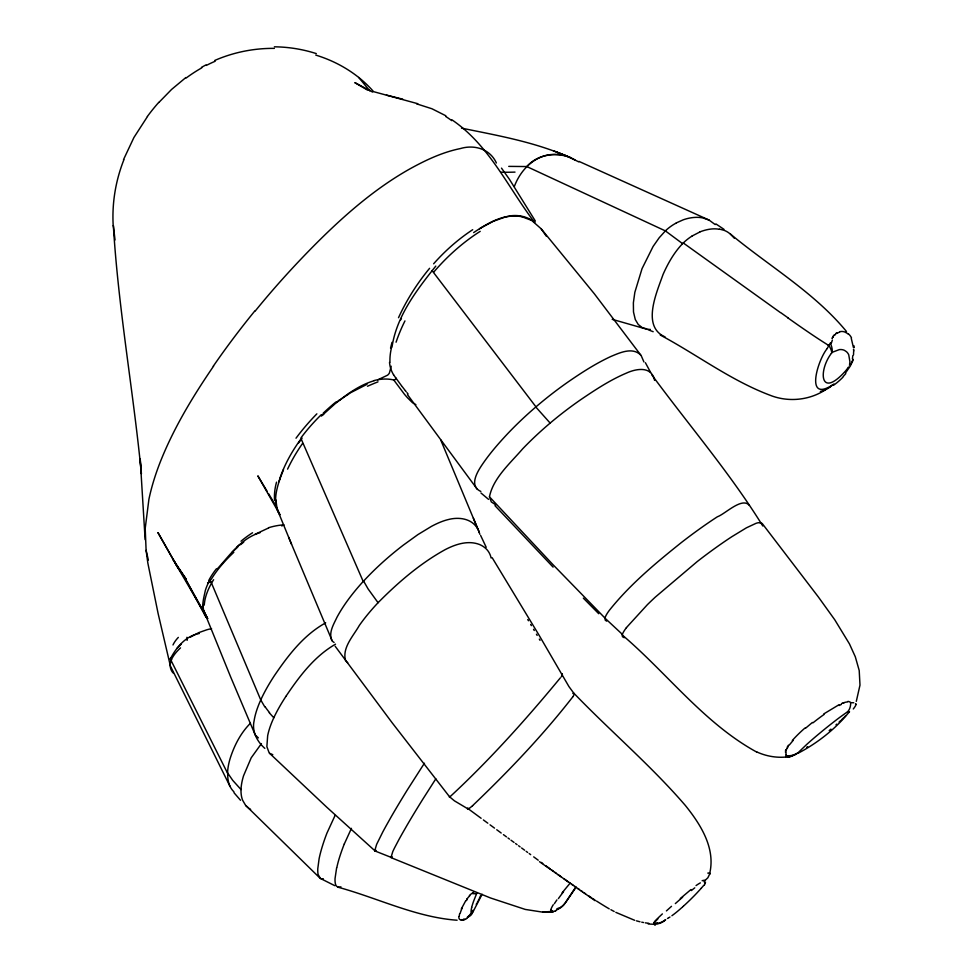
<?xml version="1.0" encoding="UTF-8"?>
<svg xmlns="http://www.w3.org/2000/svg" width="973" height="973" viewBox="0 0 973 973"><rect width="100%" height="100%" fill="white"/><g stroke="black" fill="none" stroke-linecap="round" stroke-linejoin="round"><path stroke-width="1.46" d="M551.046 911.008L551.265 909.621M762.808 526.004C730.236 473.292 688.677 424.946 651.776 374.787M709.597 873.997L709.621 873.328M449.441 797.13L449.708 796.388M209.742 580.2A122.878 56.775 -20.3 0 0 205.291 590.66C203.612 599.015 200.158 609.463 205.911 616.918M709.621 873.778L709.621 873.705C715.86 848.298 700.56 824.362 685.357 805.474C651.01 765.556 610.655 731.428 574.179 693.53M853.503 354.95L853.516 354.598A14.583 2.749 -82.9 0 0 853.601 351.581L853.589 351.496M391.985 347.227C396.51 316.286 416.663 290.027 435.795 266.091M459.183 916.274L459.633 913.769M709.609 873.912L709.609 873.839A44.977 7.237 -42 0 1 709.706 874.18M391.207 366.225L389.395 373.06A6.969 5.473 -38 0 1 387.595 375.164L377.682 379.884M653.88 923.705L654.805 922.124M495.865 504.902L491.304 501.922L489.455 496.802L552.932 564.62L605.899 619.023L622.404 634.396L622.392 636.683L624.289 637.716M849.648 364.06L849.891 362.078A18.791 6.811 -56.3 0 0 849.903 361.652L848.736 354.804A59.329 21.661 -55.9 0 0 846.449 351.691L844.455 350.365A52.724 19.265 -56 0 0 839.334 349.611L832.596 352.153M605.036 618.147L605.182 620.081L606.629 621.163M785.43 752.214L785.6 751.497M709.536 874.35L707.845 877.792L704.488 880.942M390.55 348.176L391.973 342.362M336.622 867.867L335.053 878.461A98.662 18.013 -61.8 0 0 335.442 883.922L335.649 884.579A94.539 17.259 -61.8 0 0 336.5 886.172L338.19 887.254C377.743 898.03 415.848 917.271 457.115 920.227M705.522 882.122L705.024 883.411M471.674 907.456L471.273 909.427A43.299 5.437 -61.7 0 0 471.248 912.127L471.26 912.102M856.301 701.363L859.986 685.114L859.208 670.506L855.303 656.775L849.441 643.871L834.773 619.801L818.378 596.996L762.151 523.438L758.599 522.683A34.14 7.054 -38.7 0 0 755.997 523.34L746.425 527.816L731.854 536.695A103.479 20.919 -38.5 0 0 725.676 540.806A118.378 23.79 -38.5 0 0 697.203 561.591L655.267 597.142A119.12 23.936 -38.4 0 0 647.386 604.671L626.381 627.658M227.56 773.207L170.311 658.989C176.247 647.41 185.782 635.819 199.356 633.472M170.311 658.989L170.591 658.089M278.777 481.878L283.496 469.655M279.969 478.752C276.247 490.1 272.331 504.136 279.993 514.717M848.894 712.418L849.538 711.701M123.51 159.633L133.921 137.497L147.434 116.59M344.296 843.992L351.46 828.339M461.324 908.904L465.678 900.828M482.109 894.26L473.267 911.36M476.502 894.126L475.748 895.853A14.583 1.849 -61.6 0 0 475.505 896.401L473.571 901.326A46.181 5.802 -61.7 0 0 471.686 907.444M514.316 186.573C520.859 168.779 536.804 153.138 556.872 154.464A114.109 58.076 -65.4 0 1 566.748 156.021L578.765 161.883M400.657 319.922L401.448 318.256M335.174 646.267L392.155 722.769L449.526 796.753L454.427 800.84L467.636 808.697A46.327 2.311 -47.9 0 1 467.745 808.429L467.916 808.089M480.686 895.586L480.151 896.692M786.33 749.66L786.987 748.444M479.786 897.434L479.215 898.578M478.643 899.709L478.254 900.475M477.67 901.618L477.269 902.397M831.976 338.519L832.316 337.911M476.648 903.564L476.235 904.355M335.065 815.459L326.928 833.156A74.568 14.327 -61.6 0 0 323.717 842.059A96.327 18.402 -61.7 0 0 319.095 858.831L317.794 868.609A107.042 20.397 -61.7 0 0 318.159 874.618L320.445 878.461L334.761 885.661M210.01 579.543L260.764 699.976L264.729 706.763M827.208 348.456L830.273 343.08A18.523 10.618 47.8 0 1 832.146 352.445M826.977 348.857C817.612 360.29 804.099 404.61 833.97 383.982M472.939 910.278L472.392 911.19M832.426 337.716L832.876 337.035M572.89 696.741C542.557 735.685 508.234 771.638 472.55 805.705M787.303 747.921L788.069 746.717M472.087 911.677L471.406 912.747M848.468 367.064L848.249 367.405A8.052 2.907 -56.3 0 1 847.97 367.83L847.726 368.171M554.355 903.722L556.921 899.867M798.359 753.09C816.834 743.445 835.466 729.081 848.906 712.333A22.938 2.834 -38.7 0 0 849.198 711.616M285.892 696.388C299.307 676.466 314.303 656.349 335.515 644.187M435.843 778.801L422.841 799.161A97.385 5.765 -56.8 0 0 407.091 825.153L402.165 833.752A112.734 6.629 -56.9 0 0 398.93 839.577L394.624 847.751A95.293 5.619 -56.9 0 0 392.788 851.57L390.976 857.602L490.574 897.994L525.274 909.427L542.837 912.163L552.092 911.665M565.155 903.041A18.256 17.952 15.5 0 1 556.325 909.962L557.724 908.746A17.271 15.75 18.2 0 0 565.277 902.847L571.479 893.518M571.723 893.153L573.243 890.879M573.498 890.502L575.274 887.826M471.139 913.148L468.597 916.396A13.792 10.35 24.4 0 0 472.878 911.859M576.016 887.279L565.629 902.482M213.561 366.164C192.824 396.498 173.583 428.181 160.083 462.455A364.413 172.866 -36.9 0 0 148.918 499.258L145.208 528.375L146.108 550.365L147.847 563.099L158.125 613.574L170.384 665.958L230.054 786.439M560.302 677.901C525.943 719.546 488.847 760.922 449.55 797.179M298.541 442.995L302.104 438.13M847.532 368.451L846.218 370.141A20.469 7.431 -56.4 0 1 844.357 372.245C820.421 398.212 818.269 371.577 830.747 354.208A6.775 2.493 -56.4 0 1 831.21 353.576M466.602 899.49L467.222 898.651M789.212 745.136L793.19 740.368M562.114 892.8L570.239 883.01M703.625 885.491L701.253 888.252M217.332 568.84C229.896 555.109 241.292 538.203 260.071 532.669M845.525 372.939L850.414 365.909L853.005 359.232A18.134 10.654 15.9 0 1 849.356 365.057M657.371 922.903L654.026 923.572A21.151 2.992 -28.5 0 0 653.978 923.791M474.033 891.718L472.489 893.567A16.906 4.257 24.3 0 0 476.94 893.202M798.395 752.421L806.581 744.564A56.13 6.799 -38.7 0 1 816.797 735.661L822.319 731.064A59.791 7.237 -38.7 0 1 839.602 717.478L843.396 714.729A21.151 2.603 -38.7 0 1 843.98 714.304L846.51 712.54M701.192 888.313L700.718 888.848A17.405 2.591 -47.3 0 1 700.122 889.504L697.167 892.703A38.008 5.595 -47.3 0 1 693.798 896.206L690.465 899.539A48.334 7.091 -47.3 0 1 683.8 905.839L683.533 906.082M158.842 102.493L171.589 89.431L185.855 77.548M334.092 642.448L333.35 641.961A41.547 15.69 -33.4 0 1 331.671 640.088C328.57 632.292 333.763 624.155 336.999 617.235A150.474 55.96 -34.4 0 1 363.148 581.526L363.61 581.1A140.063 52.262 -34.4 0 1 389.334 556.434A140.744 52.506 -34.4 0 1 403.211 545.208L417.94 534.578L431.428 526.393A45.074 17.465 -34.4 0 1 439.139 522.647A38.239 14.85 -34.4 0 1 448.176 519.582C457.796 517.016 469.752 518.074 476.211 526.563A137.813 52.761 -33.5 0 1 478.765 530.978L479.835 534.286M261.433 743.603L251.216 757.797L243.566 775.736A126.758 45.561 -41.9 0 0 241.024 789.565L232.754 780.395L227.573 772.866A132.681 48.759 -41.9 0 1 230.212 758.271C234.347 745.367 240.757 732.912 250.426 723.267M833.995 335.624L834.81 334.821M177.062 648.237L181.136 644.248M655.425 921.407L657.857 918.926M345.67 660.91C341.705 648.018 353.308 636.087 359.268 625.53A139.394 50.62 -34.4 0 1 378.035 602.737C398.054 582.474 419.995 563.562 445.014 549.721C455.352 544.321 467.867 540.1 479.336 544.43A124.653 46.412 -33.6 0 1 491.11 558.003M558.174 908.283L557.067 908.879M321.394 416.091L339.091 400.158M692.046 236.074A38.008 16.127 -55.7 0 0 683.289 242.934C674.447 251.898 668.074 263.051 663.027 274.532C656.751 292.459 641.243 326.551 665.058 336.901M508.745 166.383L526.77 166.553C538.519 153.248 560.047 151.119 574.994 159.961M845.695 715.739L844.357 717.077M322.331 415.276L323.924 413.744M469.813 895.732L469.679 895.841A10.825 4.184 -41.5 0 0 467.295 898.638M843.652 717.758L841.414 719.898M682.608 243.664L665.386 230.893L659.159 237.801L653.078 246.497L642.046 268.633L634.846 292.301L633.374 302.81L633.496 312.005L635.284 319.521L638.239 324.483L642.423 327.767L648.577 329.336M232.158 552.214L237.801 547.033M840.636 720.628L839.091 722.051M666.42 910.91L671.504 906.325M683.277 906.325L682.62 906.909M682.097 907.371L679.799 909.402A47.555 6.981 -47.3 0 1 672.307 915.423L671.905 915.715M835.989 724.824L836.792 724.119M805.583 728.205L812.431 722.44M680.309 898.553L690.964 889.541M830.954 729.142L829.178 730.614M240.562 544.673L243.737 542.107M336.634 402.591C347.896 393.518 360.022 384.919 374.033 380.759M704.075 881.283L704.075 881.283A22.987 5.583 37.9 0 1 703.747 885.394M830.468 386.682L832.864 384.797M835.831 333.982L835.077 334.59A27.402 11.457 -81.7 0 0 834.822 334.919M696.036 885.6L696.34 885.381A15.872 4.707 -42.1 0 1 700.365 882.888M823.778 713.914L839.188 704.622M473.644 232.596C484.822 225.128 496.692 217.782 510.29 216.018M846.668 712.431L847.349 711.981M806.775 747.264L807.651 746.668M669.959 917.04L668.962 917.661M190.209 637.218L198.833 632.596L206.969 629.738A31.087 12.357 -6.4 0 1 211.567 628.643M479.531 228.764L481.319 227.633M692.058 236.025L699.842 231.988M480.942 227.889L493.396 221.248L505.255 217.015M348.541 393.773L367.016 384.323M255.048 534.299L268.633 527.95M201.472 67.356L206.008 64.887M836.804 333.325L839.614 332.085M795.148 754.501L789.261 757.249L786.804 756.702A21.248 19.959 43.2 0 0 798.018 752.871M325.675 622.854C303.771 634.907 288.203 655.352 274.398 675.651A139.613 45.865 -42.9 0 0 260.776 699.928A139.832 45.938 -42.9 0 0 254.135 720.701C251.666 731.185 256.957 741.414 264.826 748.371M668.317 918.025L667.466 918.451M283.934 524.909L281.756 525.955M676.308 222.914L683.095 219.874A86.998 37.278 -55.3 0 1 686.306 218.852L687.352 218.572A110.691 47.3 -55 0 1 703.041 218.001L709.049 220.056L715.216 224.581M825.238 389.942C809.001 400.45 787.984 402.384 770.044 395.245C730.808 380.467 697.045 354.695 660.253 335.028M464.535 919.242L463.513 919.667M340.939 886.829L338.19 887.254M841.463 703.613L842.873 703.041M553.321 911.385L542.861 911.993L551.119 911.652M844.114 702.615L844.236 702.579A17.198 9.511 -44.2 0 1 847.24 701.971L847.556 701.959M462.601 919.959L461.482 920.117M323.352 878.801L320.932 878.704M468.171 916.493L467.332 917.588A13.914 12.114 25.5 0 0 472.72 912.066M207.602 582.742L210.326 582.182M375.164 851.022L326.648 807.091L269.193 752.944L266.87 746.656L267.66 735.77A133.301 42.703 -42.9 0 1 273.79 717.782A134.432 43.031 -42.9 0 1 285.904 696.388M785.649 756.836L786.804 756.702L786.427 755.802A21.734 18.791 45.9 0 0 798.152 752.664M655.036 924.338L648.188 923.997M649.429 329.373L650.305 329.385M648.821 923.304L645.294 922.842M272.793 754.683L269.655 753.37M853.722 702.749L850.67 702.688A21.515 14.206 50.8 0 1 847.58 711.798M461.543 128.132C496.644 135.308 532.377 141.584 565.532 155.656L553.442 150.766M719.448 229.093L723.948 230.273A119.193 49.939 -54.9 0 1 727.913 232.243L730.285 233.946C769.084 266.14 814.17 292.301 846.498 331.525M415.897 404.659L412.467 402.676L407.492 397.762A36.792 10.253 44.1 0 1 404.379 394.174L393.797 380.017A1.593 1.216 -38 0 0 395.597 377.694L393.53 374.714M641.754 922.173L643.53 922.538M417.745 103.697L373.583 91.657C358.356 74.179 337.838 61.822 315.763 55.084M402.761 99.185L386.476 95.099M521.856 216.699L531.745 220.47L541.122 228.764L594.369 293.822L641.207 355.656L643.919 361.932M460.91 920.081L459.974 919.619A46.668 9.791 -49.4 0 1 458.83 916.639M639.991 921.772L636.451 920.847M416.59 103.831L431.963 108.769L445.829 115.763M654.306 924.289L654.257 924.277A18.049 2.858 -33 0 0 654.294 924.618M612.187 319.326L646.121 329.02M634.688 920.312L615.836 912.358M557.322 152.335L570.433 157.48M648.067 329.713L653.175 331.708M756.86 752.153C704.27 723.413 667.308 673.365 622.246 634.992M579.02 161.421L709.049 220.056M250.633 809.427L249.818 809.037M526.77 166.553L665.386 230.893M480.844 491.45C468.39 485.855 477.682 471.163 482.924 463.574C490.307 452.822 498.918 442.995 507.833 433.508A160.569 62.357 -37.6 0 1 535.795 407.006L550.146 423.085A152.007 58.003 -37.5 0 0 522.671 448.821C510.266 463.233 493.214 478.023 489.455 496.802M845.792 332.377L848.237 334.031M258.368 737.899L255.242 734.956L230.65 676.928L203.564 610.241L202.907 605.547M372.61 92.082L354.829 82.62L367.429 90.051M614.182 911.494L610.886 909.706M347.702 662.662L346.607 661.92M249.562 808.891L245.731 805.559L242.678 800.353A130.978 47.069 -42 0 1 241.012 789.577M828.145 345.074L828.887 345.524A18.584 7.614 42.3 0 1 831.781 352.822M596.461 900.998L598.042 902.007A270.591 210.995 17.2 0 0 602.798 904.975A204.281 157.115 18.1 0 0 609.22 908.843M715.921 223.936L723.961 229.312M593.323 898.967L594.892 899.989M591.754 897.933L588.641 895.865M595.135 900.73L539.48 861.689M583.995 892.728L585.539 893.773M580.905 890.611L582.45 891.669M577.828 888.483L579.361 889.553M574.751 886.367L576.284 887.425M571.674 884.226L573.206 885.296M568.609 882.073L564.024 878.838M683.301 242.982L780.322 312.515M787.862 317.891L798.164 325.14A75.943 5.461 34.7 0 0 807.371 331.477A50.973 3.758 34.8 0 0 828.23 345.147M560.971 876.673L557.93 874.496M554.89 872.307L556.41 873.401M551.861 870.117L553.369 871.212M550.341 869.023L545.792 865.727M541.256 862.406L542.764 863.513M521.601 847.982L524.629 850.207M483.362 819.923L487.814 823.194M511.007 840.198L514.036 842.423M515.544 843.53L517.064 844.649M518.573 845.756L520.093 846.875M533.691 856.872L538.227 860.193M490.051 824.836L494.503 828.108M496.741 829.738L501.192 833.01M503.418 834.639L506.459 836.865M507.967 837.972L509.487 839.091M451.813 119.74C489.48 145.318 507.906 187.485 534.627 222.452M481.124 818.281L467.745 808.417M526.138 851.314L527.646 852.433M529.166 853.54L530.674 854.647M488.568 499.368L480.954 492.995M730.285 233.946L734.335 238.239M319.995 878.133L245.841 805.559M369.691 90.781L358.757 77.463M273.814 717.77L269.241 712.747M583.338 598.14L598.748 613.72M553.102 567.113L494.977 505.668M640.599 354.914C632.341 346.838 619.716 352.785 610.789 356.519C595.756 363.488 581.781 372.513 568.159 381.903A160.229 62.236 -37.6 0 0 535.965 406.86L432 270.518M240.513 800.268L234.043 792.776M207.638 618.597L203.564 610.241M406.142 391.596L405.437 390.732M541.122 228.764L546.485 236.39M405.267 390.514L404.573 389.662M404.233 389.224L401.606 385.843M477.39 489.395L407.517 394.673M401.375 385.539L395.622 377.67M279.725 514.316L257.845 475.858L267.003 491.085M501.496 168.122L509.451 179.348L535.369 221.09M378.083 602.737L368.11 588.945L363.61 581.1M186.378 579.555L177.013 566.225L158.015 532.705L177.013 566.225L186.074 579.458M186.147 579.142L173.085 559.475L207.48 618.402L202.42 609.353M496.376 162.965C490.051 148.942 474.41 144.345 460.387 148.565C442.508 152.189 425.846 160.071 409.974 168.84C375.529 188.19 345.488 214.328 317.599 242.07A480.054 221.443 -38.1 0 0 255.23 311.007M492.18 557.724L539.224 635.478L568.937 686.573L573.875 693.275A135.831 6.847 -48 0 0 572.842 693.53M268.536 493.627L276.162 506.325M527.755 619.546L528.485 620.762M533.545 629.3L534.262 630.516M530.65 624.411L531.367 625.639M536.427 634.189L537.157 635.418M539.322 639.103L540.039 640.331M279.336 513.732L276.952 508.003L275.894 499.83M200.973 606.775L186.524 580.93L203.114 611.944M650.596 372.367L645.391 362.71M486.208 547.276L480.638 535.478M653.418 376.685C648.663 365.945 634.542 369.314 626.186 373.206C610.083 380.054 595.391 389.747 580.954 399.526A154.391 58.842 -37.5 0 0 550.146 423.073M363.233 581.513L301.289 439.212M440.66 439.796L478.035 529.434M332.146 640.781L288.64 537.266M851.266 338.349L853.418 347.507M473.377 518.183L479.361 532.596M276.551 507.748L291.523 544.235M148.37 560.107L146.108 550.365M749.417 505.413C742.119 496.644 725.226 513.999 717.393 516.772A105.498 22.367 -38.5 0 0 710.971 521.017A122.184 25.736 -38.5 0 0 681.368 542.545C655.668 563.099 630.005 584.408 609.414 610.253A45.147 9.73 -38.2 0 0 604.902 618.232M115.033 239.99L113.355 225.627C118.365 308.782 133.325 390.854 141.389 473.681L140.197 458.94L145.135 539.662M389.492 362.491L390.003 365.872A43.299 33.204 -42.4 0 0 393.542 374.714M187.12 640.38L186.938 637.291M853.528 349.258L853.576 350.426M113.196 225.639A180.406 165.398 -7.3 0 1 123.887 159.742M147.397 116.432A213.501 195.634 -5.8 0 1 158.721 102.408M186.22 77.974A148.601 137.388 -2.6 0 1 201.788 67.842M206.325 65.422A135.709 124.885 -3 0 1 215.215 61.226M214.814 60.423A137.424 127.852 -0.9 0 1 274.35 48.37M274.374 46.813A134.067 125.395 -1.1 0 1 316.31 53.6M665.386 230.796A40.975 17.721 -55.8 0 1 676.271 223.036M788.203 317.964A181.136 11.956 34.8 0 1 780.735 312.649M830.48 386.695A47.75 34.091 61 0 1 820.361 391.45M831.392 353.333A3.357 1.241 -56.4 0 1 831.684 352.98M852.762 355.68A9.608 1.837 -82.9 0 1 852.409 358.842M845.768 373.632A32.206 13.768 -58.2 0 1 843.299 376.381M843.117 377.013A43.323 16.723 -57.1 0 1 833.703 385.126M830.65 343.822A12.977 2.08 -76.1 0 1 830.906 342.934M831.477 342.788A11.627 3.466 -78.7 0 1 832.389 340.1M832.924 337.29A15.982 6.75 -82.8 0 1 833.35 336.694M833.265 335.88A20.287 9.098 -85.2 0 1 833.934 335.174M835.843 333.435A22.087 8.903 -79.1 0 1 836.829 332.9M839.711 331.708A57.541 20.664 -70.8 0 1 845.744 332.498M848.322 333.824A64.425 22.951 -69.4 0 1 851.521 337.862M854.026 345.853A24.702 6.093 -79.9 0 1 854.233 347.592M853.735 349.952A15.422 2.919 -82.8 0 1 853.771 351.058M515.009 172.112A77.56 20.202 2.8 0 1 501.046 172.209M173.012 672.915A122.075 36.597 -9.7 0 1 171.99 658.818M510.29 215.848A47.592 38.47 -64.9 0 1 534.749 222.27M207.602 618.402A35.539 16.079 -7.7 0 1 205.923 616.906M208.854 580.309A119.643 54.999 -20.6 0 1 216.359 568.864M204.257 605.133A140.355 62.175 -22.6 0 1 213.61 579.713M274.556 500.256A97.203 61.554 -27.5 0 1 276.539 482.158M287.582 469.144A145.476 80.297 -37.6 0 1 302.554 443.445M296.011 438.203A162.613 94.977 -35.2 0 1 316.857 413.841M279.725 478.801A141.949 82.45 -35.5 0 1 300.827 439.127M339.346 400.45A74.86 51.374 -33.5 0 1 348.723 394.101M367.49 386.257A192.386 131.173 -33.3 0 1 377.998 381.842M433.69 272.172A153.941 105.169 -52.9 0 1 480.2 231.343M398.516 317.709A152.238 102.116 -52.9 0 1 429.604 268.305M505.218 217.052A55.169 44.43 -64.1 0 1 521.856 216.724M622.319 634.457A44.867 9.219 -38.2 0 1 626.466 627.609M785.673 757.067A57.529 55.266 42 0 1 756.921 751.995M847.884 701.411A11.944 6.604 -44.1 0 1 850.706 702.603M855.462 703.832A36.05 5.157 -34.4 0 1 855.62 704.476M856.143 704.063A47.604 6.288 -37.2 0 1 853.285 708.976M786.439 755.717A15.617 7.334 -47.8 0 1 786.087 755.17M786.062 754.951A13.646 6.47 -37.7 0 1 786.111 752.652M785.783 751.448A17.782 8.611 -28.4 0 1 786.038 750.742M785.466 750.779A22.318 11.214 -25.7 0 1 785.88 749.733M787.145 748.419A28.582 13.452 -29.4 0 1 787.461 747.896M787.339 746.838A23.644 10.569 -31.1 0 1 788.446 745.209M792.314 740.465A60.642 21.187 -36.4 0 1 804.999 727.999M812.99 722.83A68.353 22.476 -36.9 0 1 824.009 714.51M839.127 705.51A27.816 13.902 -41.2 0 1 841.292 704.476M842.849 703.224A17.757 9.791 -44.1 0 1 844.077 702.786M573.766 693.396A110.958 5.607 -47.9 0 1 573.024 696.583M472.574 805.68A83.508 4.16 -47.9 0 1 468.95 808.612M469.01 808.539A59.438 2.968 -47.9 0 1 467.526 809.062M665.179 919.947A16.188 15.823 -48.8 0 1 656.799 923.486M702.129 880.723A14.169 4.208 -41.9 0 1 704.926 880.419M707.785 873.122A59.268 8.976 -45.6 0 1 709.743 873.073M655.388 924.958A21.187 5.133 -48.6 0 1 654.963 924.909M665.702 919.74A17.952 16.748 -89.4 0 1 656.033 924.082M655.011 924.532A18.657 3.442 -38.3 0 1 654.817 924.532M653.734 922.781A24.763 2.907 -32 0 1 653.795 922.38M654.574 921.528A52.116 2.87 -39.6 0 1 662.382 913.902M675.335 903.589A50.839 1.982 -40.6 0 1 682.632 897.179M691.365 890.563A27.122 4.901 -40.2 0 1 694.771 887.826M555.984 910.716A15.398 5.181 -49.3 0 1 555.23 911.105M554.878 911.081A13.245 3.138 -42.5 0 1 554.379 911.3M553.369 911.956A13.002 2.445 -38.9 0 1 552.555 912.066M552.117 911.847A15.884 2.408 -35.8 0 1 551.886 911.823M552.81 911.105A19.557 2.749 -33.3 0 1 552.311 911.215M551.363 911.579A24.252 3.624 -36.9 0 1 551.302 911.506M551.776 910.837A20.676 3.065 -37.8 0 1 551.192 910.886M550.706 910.181A47.422 6.215 -46.3 0 1 553.26 904.708M558.393 898.614A52.749 6.434 -47.4 0 1 563.537 891.73M468.268 916.554A32.741 11.396 20 0 1 467.526 916.675M469.4 895.476A7.443 2.883 -41.4 0 1 472.574 893.007M467.198 918.135A10.362 4.087 -48.3 0 1 466.481 918.585M466.031 918.889A9.402 2.688 -43.6 0 1 465.203 919.327M464.997 919.473A9.839 2.262 -40.9 0 1 463.926 919.911M463.257 919.899A13.111 2.445 -38.6 0 1 462.941 919.996M463.72 919.217A17.052 2.834 -36.2 0 1 463.221 919.412M461.907 919.619A18.244 3.576 -41.8 0 1 461.299 919.74M460.217 913.197A50.061 10.326 -50.6 0 1 462.066 908.235M466.383 900.621A17.782 5.923 -43.4 0 1 467.283 899.368M233.921 791.791A134.335 49.331 -42 0 1 227.755 773.085M396.072 342.204A120.397 77.426 -52.8 0 1 404.95 320.908M389.966 362.333A56.957 41.997 -47.4 0 1 391.401 348.127M374.033 380.577A42.07 31.829 -35.8 0 1 393.81 379.993M408.028 393.907A36.767 10.071 44 0 1 406.969 392.654M561.835 673.717A133.337 5.424 -48.1 0 1 561.822 674.228M561.847 674.216A113.732 4.719 -47.7 0 1 561.19 676.94M269.545 712.613A77.925 57.261 25.8 0 1 265.033 706.666M213.294 366.189A542.265 244.819 -38.3 0 1 254.804 310.971M445.768 116.505A762.99 217.891 -87.6 0 1 451.727 120.64M699.879 231.89A99.805 41.875 -55.1 0 1 719.327 229.312M172.999 644.965A104.306 35.466 -9.5 0 1 178.327 637.388M172.379 657.772A130.151 36.938 -14.2 0 1 180.516 647.884M268.56 527.719A42.411 25.493 -17.1 0 1 283.471 524.861M241.012 541.219A77.305 42.143 -18.2 0 1 252.542 532.778M237.096 546.899A112.382 53.989 -21.1 0 1 239.845 544.515M211.214 579.349A142.24 60.934 -24 0 1 233.812 552.323M433.63 263.792A152.919 110.946 -54.4 0 1 472.696 229.701M323.158 413.245A138.166 85.077 -34.5 0 1 335.965 401.958M300.949 437.874A134.554 80.783 -34.7 0 1 321.309 414.68M653.455 376.66A117.818 46.753 -37.3 0 1 654.549 380.346M376.125 850.39A40.015 2.639 -56.7 0 1 375.237 850.913M424.483 763.233A34.773 2.372 -56.8 0 0 422.489 766.213L407.115 790.258A104.452 6.933 -56.8 0 0 391.17 816.882L386.123 825.834A120.834 7.979 -56.8 0 0 382.851 831.842L376.636 844.369L374.714 850.864L391.499 857.517A41.377 2.433 -56.8 0 0 392.362 856.848M336.84 867.551A79.616 14.595 -61.7 0 1 344.272 844.017"/></g></svg>
